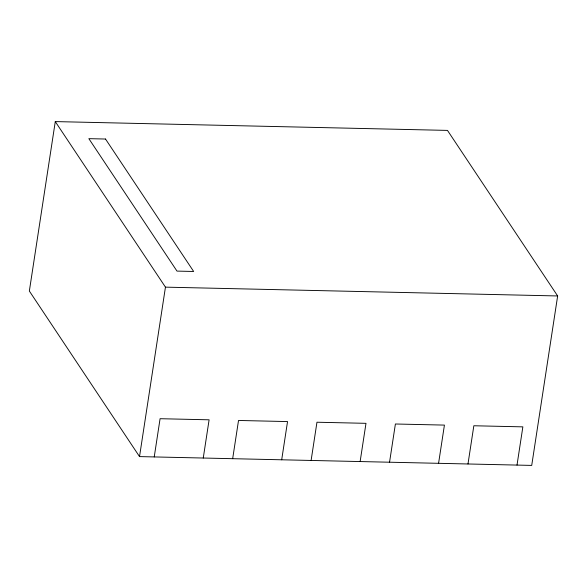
<?xml version="1.0" encoding="UTF-8"?>
<svg xmlns="http://www.w3.org/2000/svg" width="587" height="587" viewBox="0 0 587 587"><rect width="100%" height="100%" fill="white"/><g stroke="black" fill="none" stroke-linecap="round" stroke-linejoin="round"><path stroke-width="0.88" d="M55.281 121.59L29.35 291.042L139.523 456.598L531.719 465.41L557.65 295.958L447.477 130.402L55.281 121.59L165.453 287.146L139.523 456.598M154.234 456.928L160.082 418.707L209.104 419.808L203.256 458.029M232.672 458.689L238.52 420.468L287.542 421.569L281.694 459.79M311.11 460.45L316.958 422.229L365.987 423.33L360.132 461.551M389.548 462.211L395.396 423.997L444.425 425.098L438.577 463.319M467.986 463.979L473.841 425.758L522.863 426.859L517.015 465.08M165.453 287.146L557.65 295.958M105.513 139.031L88.85 138.657L176.988 271.099L193.659 271.473L105.513 139.031"/></g></svg>
